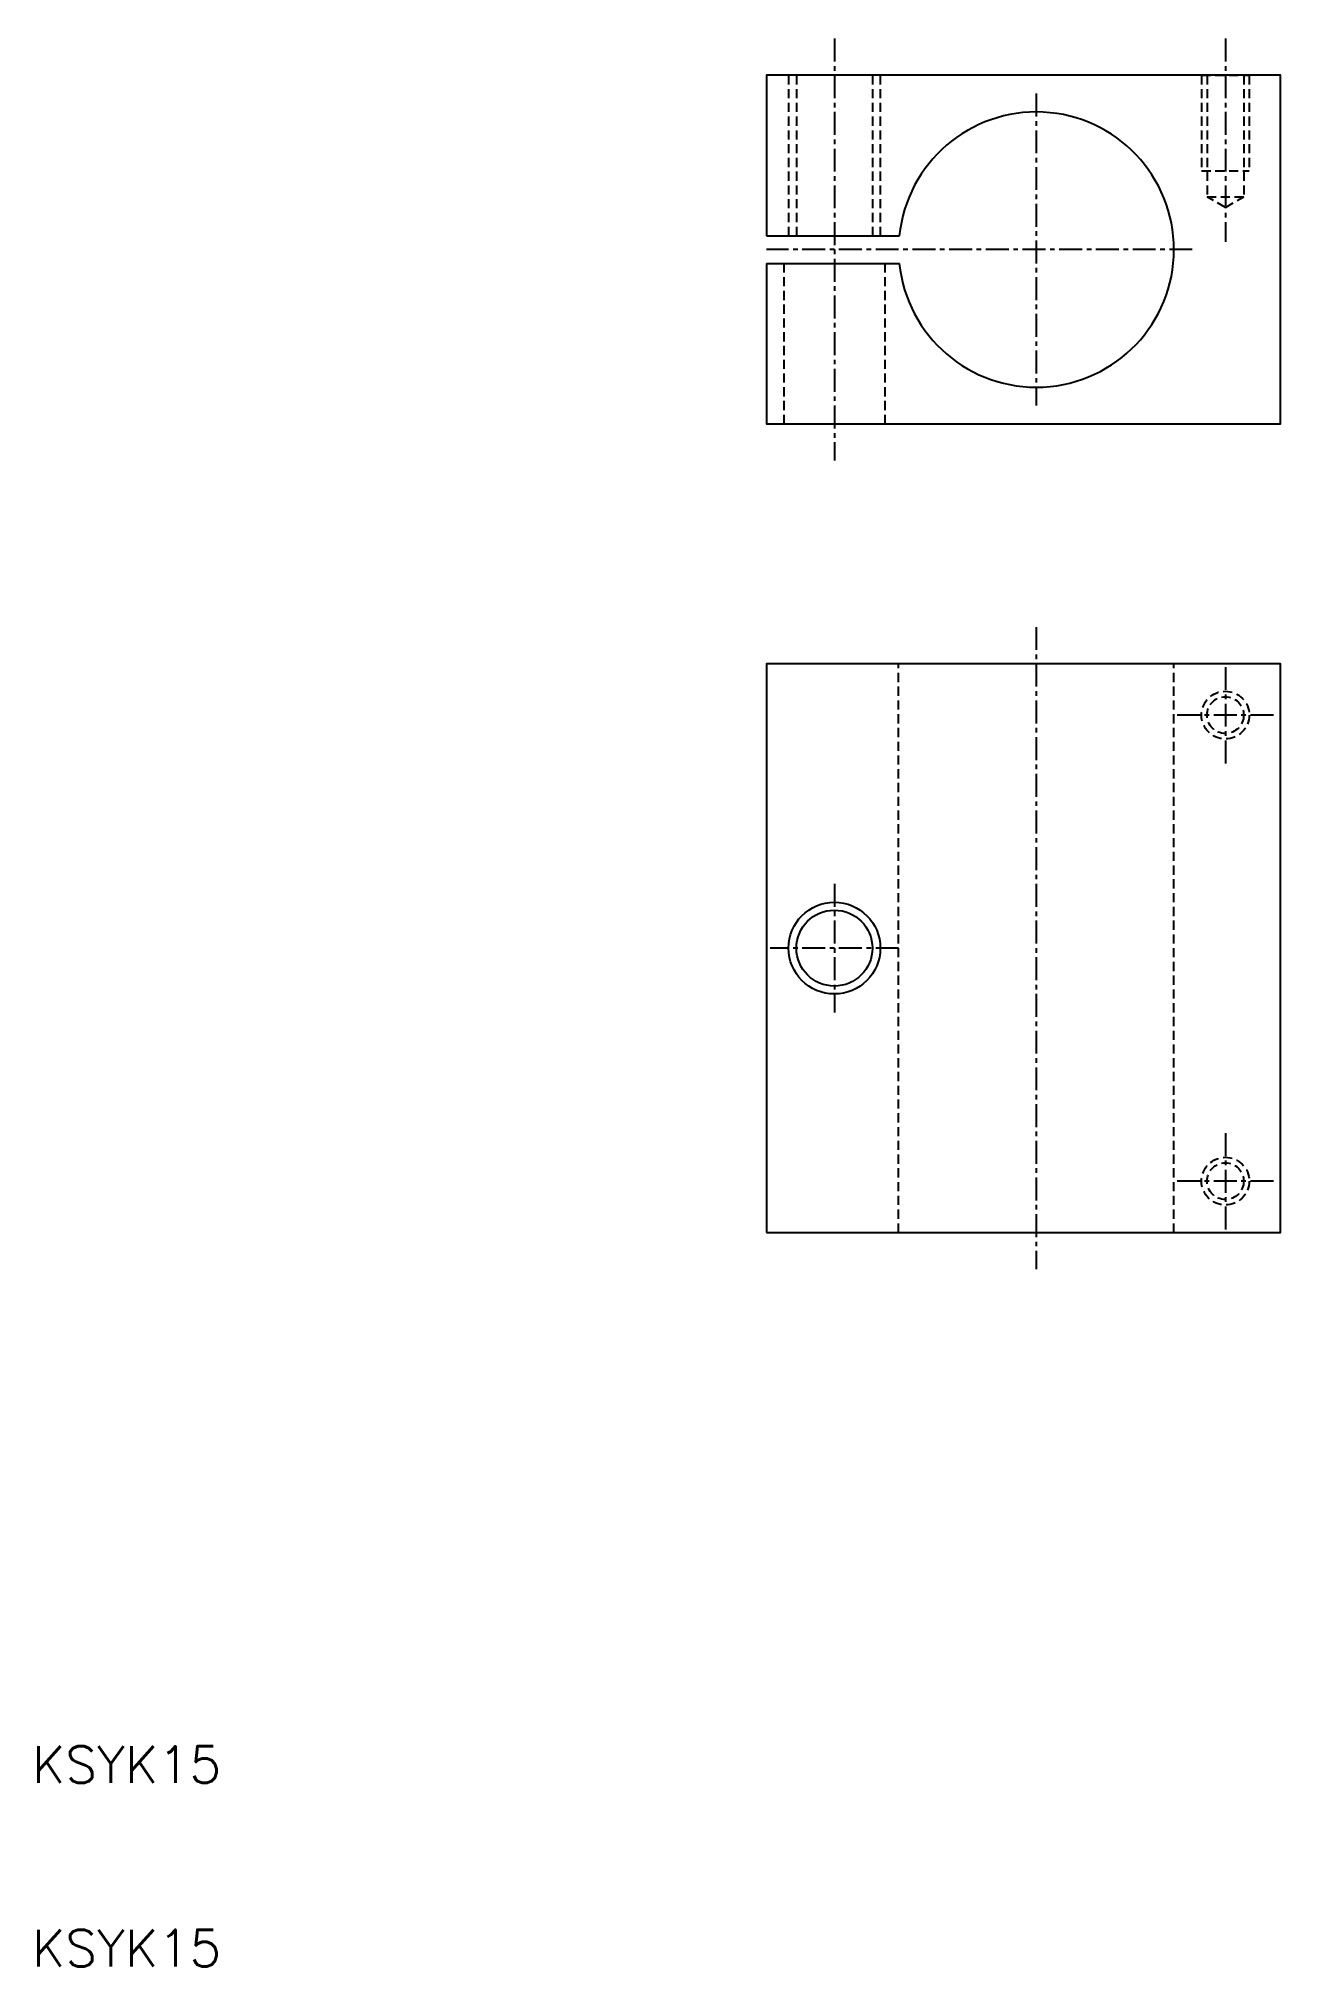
# Model space of a CAD drawing. Extents: x 10 to 78, y 10 to 115.
import ezdxf

# ---------------------------------------------------------------- set-up
doc = ezdxf.new("R2010")
doc.units = 0
doc.linetypes.add('CENTER', pattern=[2, 1.25, -0.25, 0.25, -0.25])
doc.linetypes.add('DASHED', pattern=[0.75, 0.5, -0.25])
doc.layers.get('0').update_dxf_attribs({"linetype": 'CONTINUOUS'})
doc.layers.add('CENTER', color=1, linetype='CENTER')
doc.styles.get("Standard").update_dxf_attribs({"font": 'txt.shx'})

msp = doc.modelspace()

# ---------------------------------------------------------------- linework, layer by layer
at = {"color": 3, "linetype": 'DASHED'}
for p, q in [((51.2, 113.07), (51.2, 104.32)), ((51.63, 113.07), (51.63, 104.32)), ((55.77, 113.07), (55.77, 104.32)), ((56.2, 113.07), (56.2, 104.32)), ((73.7, 113.07), (73.7, 107.87)), ((73.7, 113.07), (76.3, 113.07)), ((74, 113.07), (74, 106.45)), ((76, 113.07), (76, 106.45)), ((76.3, 113.07), (76.3, 107.87)), ((73.7, 107.87), (76.3, 107.87)), ((75, 105.87), (74, 106.45)), ((74, 106.45), (76, 106.45)), ((75, 105.87), (76, 106.45)), ((50.95, 102.82), (50.95, 94.07)), ((56.45, 102.82), (56.45, 94.07)), ((57.2, 50), (57.2, 81)), ((72.2, 50), (72.2, 81))]:
    msp.add_line(p, q, dxfattribs=at)
at = {"color": 7, "linetype": 'CONTINUOUS'}
for p, q in [((50, 104.32), (57.24, 104.32)), ((50, 102.82), (57.24, 102.82))]:
    msp.add_line(p, q, dxfattribs=at)
msp.add_lwpolyline([(50, 102.82), (50, 94.07), (78, 94.07), (78, 113.07), (50, 113.07), (50, 104.32)], dxfattribs=at)
msp.add_lwpolyline([(50, 50), (78, 50), (78, 81), (50, 81)], close=True, dxfattribs=at)
at = {"color": 3, "linetype": 'DASHED'}
for centre, radius in [((75, 78.2), 1.3), ((75, 78.2), 1), ((75, 52.8), 1.3), ((75, 52.8), 1)]:
    msp.add_circle(centre, radius, dxfattribs=at)
at = {"color": 7, "linetype": 'CONTINUOUS'}
for radius in [2.5, 2.07]:
    msp.add_circle((53.7, 65.5), radius, dxfattribs=at)
msp.add_arc((64.7, 103.57), 7.5, 185.7392, 174.2608, dxfattribs=at)
at = {"layer": 'CENTER', "color": 1, "linetype": 'CENTER'}
for p, q in [((53.7, 115.07), (53.7, 92.07)), ((75, 115.07), (75, 103.99)), ((64.7, 112.07), (64.7, 95.07)), ((73.2, 103.57), (50, 103.57)), ((64.7, 83), (64.7, 48)), ((75, 80.82), (75, 75.57)), ((77.62, 78.2), (72.37, 78.2)), ((53.7, 69), (53.7, 62)), ((57.2, 65.5), (50.2, 65.5)), ((75, 55.42), (75, 50.17)), ((77.62, 52.8), (72.37, 52.8))]:
    msp.add_line(p, q, dxfattribs=at)

# ---------------------------------------------------------------- texts
at = {"color": 7, "linetype": 'CONTINUOUS'}
for p in [(10, 20), (10, 10)]:
    msp.add_text('KSYK15', height=2, dxfattribs=at).set_placement(p)

doc.saveas('drawing.dxf')
